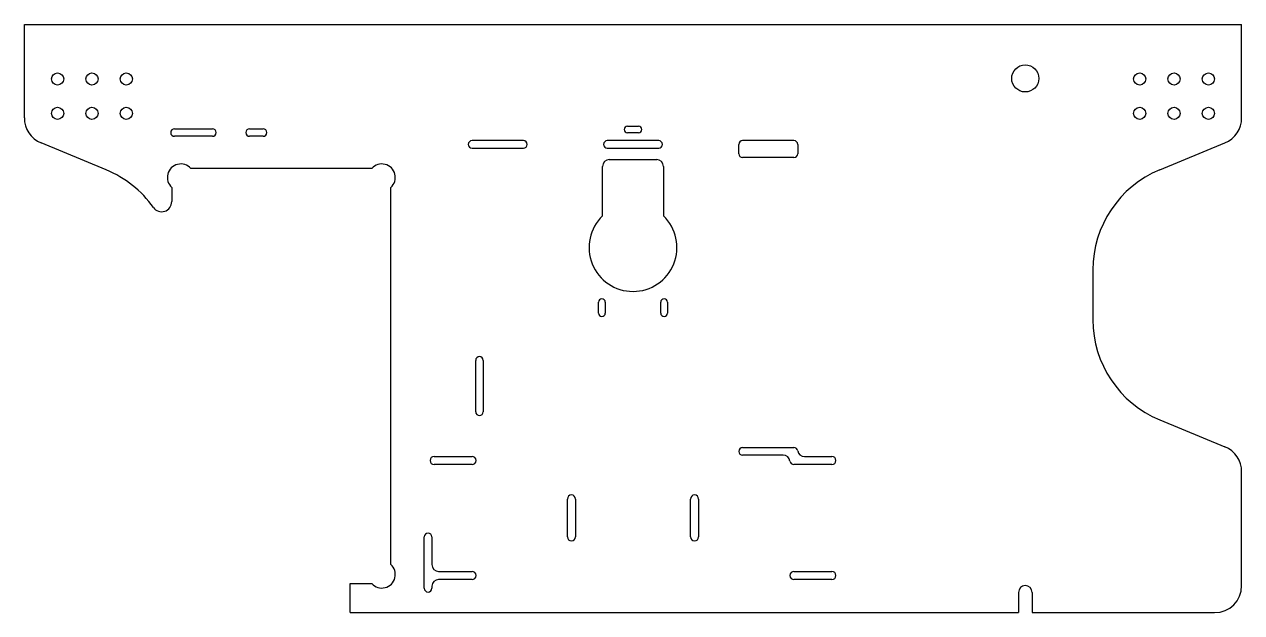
# Model space of a CAD drawing. Header units: millimetres. Extents: x 57.3 to 147.3, y 156.7 to 200.2.
import ezdxf

# ---------------------------------------------------------------- set-up
doc = ezdxf.new("R2010")
doc.units = ezdxf.units.MM
doc.linetypes.add('SLD-Solid', pattern=[0])

msp = doc.modelspace()

# ---------------------------------------------------------------- linework, layer by layer
at = {"color": 7, "linetype": 'SLD-Solid', "lineweight": 25}
for p, q in [((57.332, 193.291), (57.332, 200.204)), ((57.332, 200.204), (147.332, 200.204)), ((147.332, 193.291), (147.332, 200.204)), ((101.932, 192.676), (102.732, 192.676)), ((68.432, 192.484), (71.232, 192.484)), ((71.232, 191.924), (68.432, 191.924)), ((73.982, 192.484), (74.982, 192.484)), ((74.982, 191.924), (73.982, 191.924)), ((102.732, 192.176), (101.932, 192.176)), ((63.393, 189.444), (58.567, 191.443)), ((94.232, 191.604), (90.432, 191.604)), ((90.432, 191.054), (94.232, 191.054)), ((104.232, 191.604), (100.432, 191.604)), ((100.432, 191.054), (104.232, 191.054)), ((110.157, 190.634), (110.157, 191.329)), ((114.232, 191.604), (110.432, 191.604)), ((114.507, 191.329), (114.507, 190.634)), ((141.271, 189.444), (146.097, 191.443)), ((100.582, 190.204), (104.082, 190.204)), ((114.227, 190.354), (110.437, 190.354)), ((83.019, 189.554), (69.645, 189.554)), ((100.082, 186.05), (100.082, 189.704)), ((104.582, 189.704), (104.582, 186.05)), ((68.232, 188.142), (68.232, 187.096)), ((84.432, 160.267), (84.432, 188.142)), ((136.332, 182.053), (136.332, 178.356)), ((99.782, 178.854), (99.782, 179.654)), ((100.282, 179.654), (100.282, 178.854)), ((104.382, 178.854), (104.382, 179.654)), ((104.882, 179.654), (104.882, 178.854)), ((90.702, 171.554), (90.702, 175.354)), ((91.262, 175.354), (91.262, 171.554)), ((141.271, 170.965), (146.097, 168.966)), ((110.432, 168.909), (114.232, 168.909)), ((113.439, 168.349), (110.432, 168.349)), ((87.632, 168.254), (90.432, 168.254)), ((90.432, 167.654), (87.632, 167.654)), ((117.032, 167.654), (114.232, 167.654)), ((115.002, 168.254), (117.032, 168.254)), ((147.332, 158.704), (147.332, 167.118)), ((97.482, 162.304), (97.482, 165.104)), ((98.082, 165.104), (98.082, 162.304)), ((106.582, 162.304), (106.582, 165.104)), ((107.182, 165.104), (107.182, 162.304)), ((86.902, 158.504), (86.902, 162.304)), ((87.462, 162.304), (87.462, 160.254)), ((87.962, 159.754), (90.432, 159.754)), ((114.232, 159.754), (117.032, 159.754)), ((81.432, 156.704), (81.432, 158.854)), ((81.432, 158.854), (83.019, 158.854)), ((87.462, 158.654), (87.462, 158.504)), ((90.432, 159.154), (87.962, 159.154)), ((117.032, 159.154), (114.232, 159.154)), ((130.832, 158.204), (130.832, 156.704)), ((131.832, 158.204), (131.832, 156.704)), ((81.432, 156.704), (130.832, 156.704)), ((131.832, 156.704), (145.332, 156.704))]:
    msp.add_line(p, q, dxfattribs=at)
for centre, radius in [((131.332, 196.204), 1), ((59.792, 196.164), 0.45), ((62.332, 196.164), 0.45), ((64.872, 196.164), 0.45), ((139.792, 196.164), 0.45), ((142.332, 196.164), 0.45), ((144.872, 196.164), 0.45), ((59.792, 193.624), 0.45), ((62.332, 193.624), 0.45), ((64.872, 193.624), 0.45), ((139.792, 193.624), 0.45), ((142.332, 193.624), 0.45), ((144.872, 193.624), 0.45)]:
    msp.add_circle(centre, radius, dxfattribs=at)
for centre, radius, start, end in [((59.332, 193.291), 2, 180, 247.5), ((101.932, 192.426), 0.25, 90, 270), ((102.732, 192.426), 0.25, 270, 90), ((145.332, 193.291), 2, 292.5, 0), ((68.432, 192.204), 0.28, 90, 270), ((71.232, 192.204), 0.28, 270, 90), ((73.982, 192.204), 0.28, 90, 270), ((74.982, 192.204), 0.28, 270, 90), ((90.432, 191.329), 0.275, 90, 270), ((94.232, 191.329), 0.275, 270, 90), ((100.432, 191.329), 0.275, 90, 270), ((104.232, 191.329), 0.275, 270, 90), ((110.432, 191.329), 0.275, 90, 180), ((114.232, 191.329), 0.275, 0, 90), ((100.582, 189.704), 0.5, 90, 180), ((104.082, 189.704), 0.5, 0, 90), ((110.437, 190.634), 0.28, 180, 270), ((114.227, 190.634), 0.28, 270, 0), ((60.332, 182.053), 8, 35.2002, 67.5), ((68.904, 188.883), 1, 42.20239, 227.79761), ((83.76, 188.883), 1, 312.20239, 137.79761), ((144.332, 182.053), 8, 112.5, 180), ((67.482, 187.096), 0.75, 215.2002, 0), ((102.332, 183.704), 3.25, 133.81306, 46.18694), ((100.032, 179.654), 0.25, 0, 180), ((104.632, 179.654), 0.25, 0, 180), ((100.032, 178.854), 0.25, 180, 0), ((104.632, 178.854), 0.25, 180, 0), ((144.332, 178.356), 8, 180, 247.5), ((90.982, 175.354), 0.28, 0, 180), ((90.982, 171.554), 0.28, 180, 0), ((110.432, 168.629), 0.28, 90, 270), ((113.439, 167.849), 0.5, 7.54183, 90), ((114.232, 168.629), 0.28, 9.22178, 90), ((115.002, 168.754), 0.5, 189.22178, 270), ((145.332, 167.118), 2, 0, 67.5), ((87.632, 167.954), 0.3, 90, 270), ((90.432, 167.954), 0.3, 270, 90), ((114.232, 167.954), 0.3, 187.54183, 270), ((117.032, 167.954), 0.3, 270, 90), ((97.782, 165.104), 0.3, 0, 180), ((106.882, 165.104), 0.3, 0, 180), ((87.182, 162.304), 0.28, 0, 180), ((97.782, 162.304), 0.3, 180, 0), ((106.882, 162.304), 0.3, 180, 0), ((83.76, 159.526), 1, 222.20239, 47.79761), ((87.962, 160.254), 0.5, 180, 270), ((90.432, 159.454), 0.3, 270, 90), ((114.232, 159.454), 0.3, 90, 270), ((117.032, 159.454), 0.3, 270, 90), ((87.182, 158.504), 0.28, 180, 0), ((87.962, 158.654), 0.5, 90, 180), ((131.332, 158.204), 0.5, 0, 180), ((145.332, 158.704), 2, 270, 0)]:
    msp.add_arc(centre, radius, start, end, dxfattribs=at)

doc.saveas('drawing.dxf')
